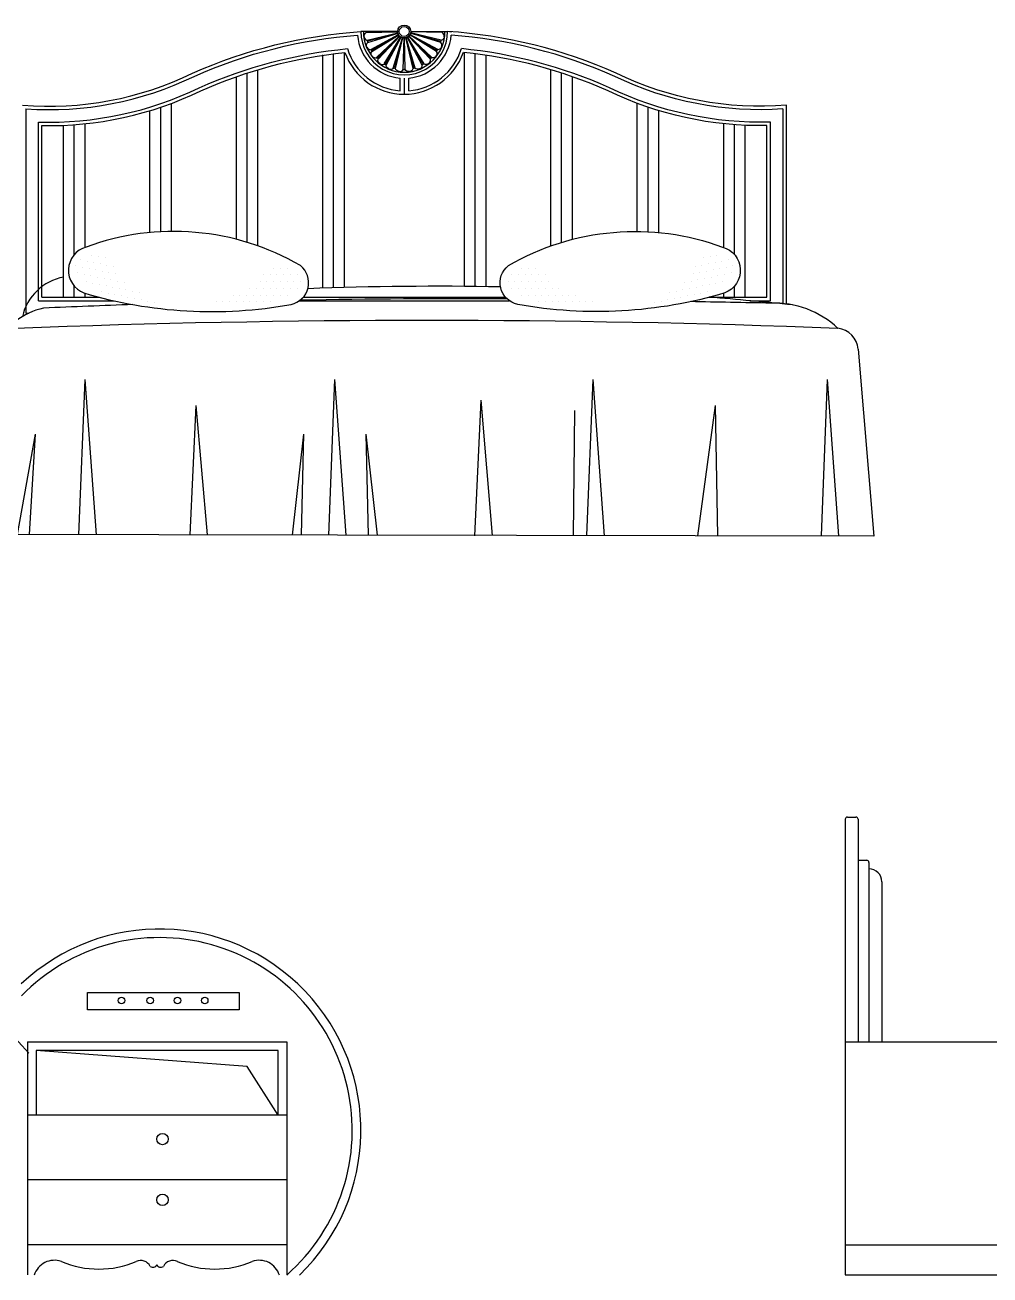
# Model space of a CAD drawing. Header units: inches. Extents: x 18.5 to 61, y 8.5 to 33.3.
# Drawn here: x 21.941 to 24.174, y 18.104 to 20.998 of the extents above; entities that cross this region are included whole.
import ezdxf

# ---------------------------------------------------------------- set-up
doc = ezdxf.new("R2010")
doc.units = ezdxf.units.IN
doc.header["$MEASUREMENT"] = 0
for name, color, linetype in [('02', 2, 'Continuous'), ('1', 1, 'Continuous'), ('4', 4, 'Continuous')]:
    doc.layers.add(name, color=color, linetype=linetype)

msp = doc.modelspace()

# ---------------------------------------------------------------- linework, layer by layer
at = {"layer": '02'}
for p, q in [((22.73, 20.98), (22.8032, 20.9821)), ((22.7324, 20.9621), (22.8036, 20.9791)), ((22.9041, 20.9621), (22.8328, 20.9791)), ((22.9064, 20.98), (22.8332, 20.9821)), ((22.7337, 20.9573), (22.8039, 20.9783)), ((22.7406, 20.9406), (22.805, 20.9754)), ((22.7431, 20.9363), (22.8055, 20.9747)), ((22.7541, 20.922), (22.8073, 20.9722)), ((22.7577, 20.9184), (22.8079, 20.9716)), ((22.772, 20.9074), (22.8104, 20.9698)), ((22.7763, 20.9049), (22.8111, 20.9693)), ((22.793, 20.898), (22.8139, 20.9682)), ((22.7978, 20.8967), (22.8148, 20.968)), ((22.8157, 20.8944), (22.8178, 20.9676)), ((22.8207, 20.8944), (22.8187, 20.9676)), ((22.8386, 20.8967), (22.8217, 20.968)), ((22.8435, 20.898), (22.8225, 20.9682)), ((22.8601, 20.9049), (22.8254, 20.9693)), ((22.8645, 20.9074), (22.8261, 20.9698)), ((22.8788, 20.9184), (22.8285, 20.9716)), ((22.8824, 20.922), (22.8291, 20.9722)), ((22.8933, 20.9363), (22.831, 20.9747)), ((22.8959, 20.9406), (22.8314, 20.9754)), ((22.9028, 20.9573), (22.8326, 20.9783)), ((22.6297, 20.3884), (22.6297, 20.9283)), ((22.6547, 20.3891), (22.6547, 20.9311)), ((22.6797, 20.3898), (22.6797, 20.9341)), ((22.9576, 20.3924), (22.9576, 20.9341)), ((22.9826, 20.3921), (22.9826, 20.9311)), ((23.0076, 20.3918), (23.0076, 20.9283)), ((22.4797, 20.4863), (22.4797, 20.894)), ((23.1576, 20.4863), (23.1576, 20.894)), ((22.4297, 20.5015), (22.4297, 20.8778)), ((22.4547, 20.4945), (22.4547, 20.8862)), ((22.8186, 20.8372), (22.8186, 20.8742)), ((23.1826, 20.4945), (23.1826, 20.8862)), ((23.2076, 20.5015), (23.2076, 20.8778)), ((22.2547, 20.519), (22.2547, 20.8072)), ((22.2797, 20.5197), (22.2797, 20.8161)), ((23.3576, 20.5197), (23.3576, 20.8161)), ((23.3826, 20.519), (23.3826, 20.8072)), ((22.2297, 20.5171), (22.2297, 20.7992)), ((23.4076, 20.5171), (23.4076, 20.7992)), ((21.9796, 20.3673), (21.9796, 20.7647)), ((22.0297, 20.3673), (22.0297, 20.7653)), ((22.0547, 20.4661), (22.0547, 20.7667)), ((22.0797, 20.4827), (22.0797, 20.7689)), ((23.5576, 20.4827), (23.5576, 20.7689)), ((23.5826, 20.4661), (23.5826, 20.7667)), ((23.6076, 20.3673), (23.6076, 20.7653)), ((23.6577, 20.3673), (23.6577, 20.7647)), ((22.0547, 20.3673), (22.0547, 20.3931)), ((22.0797, 20.3673), (22.0797, 20.3766)), ((23.5576, 20.3673), (23.5576, 20.3766)), ((23.5826, 20.3673), (23.5826, 20.3931)), ((21.9796, 20.3673), (22.1132, 20.3673)), ((22.5846, 20.3673), (23.0526, 20.3673)), ((23.5241, 20.3673), (23.6577, 20.3673)), ((23.8388, 19.159), (23.8388, 18.104)), ((23.8438, 19.164), (23.8638, 19.164)), ((23.8688, 19.159), (23.8688, 18.644)), ((23.8688, 19.064), (23.8888, 19.064)), ((23.8938, 19.059), (23.8938, 18.644)), ((23.8938, 19.044), (23.8938, 19.044)), ((23.9238, 19.014), (23.9238, 18.644)), ((22.0849, 18.758), (22.4359, 18.758)), ((22.0849, 18.718), (22.0849, 18.758)), ((22.4359, 18.758), (22.4359, 18.718)), ((22.4359, 18.718), (22.0849, 18.718)), ((21.9464, 18.644), (22.5464, 18.644)), ((21.9464, 18.644), (21.9464, 18.104)), ((22.5464, 18.644), (22.5464, 18.104)), ((23.8388, 18.644), (24.2938, 18.644)), ((21.9664, 18.624), (21.9664, 18.474)), ((22.5264, 18.624), (21.9664, 18.624)), ((22.4548, 18.5863), (21.9664, 18.624)), ((22.5264, 18.474), (22.5264, 18.624)), ((22.5264, 18.474), (22.4548, 18.5863)), ((22.5464, 18.474), (21.9464, 18.474)), ((22.5464, 18.324), (21.9464, 18.324)), ((22.5464, 18.174), (21.9464, 18.174)), ((23.8388, 18.174), (24.2938, 18.174)), ((23.8388, 18.104), (24.2938, 18.104))]:
    msp.add_line(p, q, dxfattribs=at)
for points in [[(22.7256, 20.9701, -0.304904), (22.73, 20.98, 0.188882), (22.7305, 20.9825)], [(22.9109, 20.9701, 0.304904), (22.9064, 20.98, -0.188882), (22.9059, 20.9825)], [(22.7256, 20.9701, 0.304904), (22.7325, 20.9618, -0.158819), (22.7336, 20.9599)], [(22.732, 20.9466, -0.304904), (22.7337, 20.9573, 0.188882), (22.7335, 20.9598)], [(22.9045, 20.9466, 0.304904), (22.9028, 20.9573, -0.188882), (22.903, 20.9598)], [(22.9109, 20.9701, -0.304904), (22.904, 20.9618, 0.158819), (22.9029, 20.9599)], [(21.9796, 20.7647, 0.118309), (22.3474, 20.8451, -0.078674), (22.6811, 20.9342, -0.109918)], [(22.732, 20.9466, 0.304904), (22.7408, 20.9403, -0.158819), (22.7423, 20.9387)], [(22.7442, 20.9255, -0.304904), (22.7431, 20.9363, 0.188882), (22.7423, 20.9387)], [(22.7442, 20.9255, 0.304904), (22.7544, 20.9217, -0.158819), (22.7562, 20.9206)], [(22.7615, 20.9083, -0.304904), (22.7577, 20.9184, 0.188882), (22.7562, 20.9205)], [(22.875, 20.9083, 0.304904), (22.8788, 20.9184, -0.188882), (22.8803, 20.9205)], [(22.8923, 20.9255, -0.304904), (22.8821, 20.9217, 0.158819), (22.8802, 20.9206)], [(22.8923, 20.9255, 0.304904), (22.8933, 20.9363, -0.188882), (22.8942, 20.9387)], [(22.9045, 20.9466, -0.304904), (22.8957, 20.9403, 0.158819), (22.8941, 20.9387)], [(23.6577, 20.7647, -0.118309), (23.2899, 20.8451, 0.078674), (22.9561, 20.9342, 0.109918)], [(22.7615, 20.9083, 0.304904), (22.7723, 20.9072, -0.158819), (22.7744, 20.9066)], [(22.7827, 20.8961, -0.304904), (22.7763, 20.9049, 0.188882), (22.7744, 20.9066)], [(22.7827, 20.8961, 0.304904), (22.7934, 20.8979, -0.158819), (22.7955, 20.8979)], [(22.8062, 20.8898, -0.304904), (22.7978, 20.8967, 0.188882), (22.7955, 20.8978)], [(22.8062, 20.8898, 0.304904), (22.8161, 20.8943, -0.158819), (22.8182, 20.8949)], [(22.8302, 20.8898, -0.304904), (22.8203, 20.8943, 0.158819), (22.8182, 20.8949)], [(22.8302, 20.8898, 0.304904), (22.8386, 20.8967, -0.188882), (22.8409, 20.8978)], [(22.8538, 20.8961, -0.304904), (22.8431, 20.8979, 0.158819), (22.8409, 20.8979)], [(22.8538, 20.8961, 0.304904), (22.8601, 20.9049, -0.188882), (22.8621, 20.9066)], [(22.875, 20.9083, -0.304904), (22.8642, 20.9072, 0.158819), (22.8621, 20.9066)]]:
    msp.add_lwpolyline(points, format="xyb", dxfattribs=at)
msp.add_lwpolyline([(23.869, 20.2473), (23.9048, 19.8145), (21.8363, 19.8181)], dxfattribs=at)
for centre, radius in [((22.8182, 20.9825), 0.015), ((22.8182, 20.9825), 0.0114), ((22.1638, 18.7393), 0.00762), ((22.2301, 18.7393), 0.00762), ((22.2933, 18.7393), 0.00762), ((22.3565, 18.7393), 0.00762), ((22.2589, 18.4187), 0.0131), ((22.2589, 18.278), 0.0131)]:
    msp.add_circle(centre, radius, dxfattribs=at)
for centre, radius, start, end in [((22.8182, 20.9825), 0.1453, 199.4164, 340.6234), ((22.8705, -4.6074), 24.9209, 87.81244, 92.18756), ((23.8438, 19.159), 0.005, 90, 180), ((23.8638, 19.159), 0.005, 0, 90), ((20.9464, 17.714), 1.35, 42.0033, 137.9967), ((23.8888, 19.059), 0.005, 0, 90), ((23.8938, 19.014), 0.03, 0, 90), ((22.252, 18.439), 0.466, 314.0322, 133.3932), ((22.252, 18.439), 0.446, 311.3068, 135.8113), ((22.0085, 18.0892), 0.0488, 70.5439, 162.383), ((22.1115, 18.3396), 0.222, 247.0129, 292.9871), ((22.2083, 18.1127), 0.0248, 27.1607, 114.227), ((22.2364, 18.1319), 0.00993, 232.5756, 338.9972), ((22.2549, 18.1319), 0.00993, 201.0028, 307.4244), ((22.283, 18.1127), 0.0248, 65.773, 152.8393), ((22.3798, 18.3396), 0.222, 247.0129, 292.9871), ((22.4828, 18.0892), 0.0488, 17.617, 109.4561)]:
    msp.add_arc(centre, radius, start, end, dxfattribs=at)
at = {"layer": '1'}
for p, q in [((22.8032, 20.9825), (22.7179, 20.9825)), ((22.8037, 20.9787), (22.7335, 20.9598)), ((22.8327, 20.9787), (22.903, 20.9598)), ((22.8332, 20.9825), (22.9186, 20.9825)), ((22.8052, 20.975), (22.7423, 20.9387)), ((22.8076, 20.9719), (22.7562, 20.9205)), ((22.8107, 20.9696), (22.7744, 20.9066)), ((22.8143, 20.9681), (22.7955, 20.8978)), ((22.8221, 20.9681), (22.8409, 20.8978)), ((22.8257, 20.9696), (22.8621, 20.9066)), ((22.8288, 20.9719), (22.8803, 20.9205)), ((22.8312, 20.975), (22.8942, 20.9387)), ((22.8086, 20.8455), (22.8086, 20.8746)), ((22.8286, 20.8455), (22.8286, 20.8746)), ((21.9426, 20.8034), (21.9426, 20.3303)), ((23.6947, 20.8034), (23.6947, 20.3528)), ((21.9716, 20.3593), (21.9716, 20.7729)), ((23.6657, 20.3593), (23.6657, 20.7729)), ((22.0952, 20.4647), (22.0952, 20.4647)), ((22.1105, 20.4615), (22.1105, 20.4615)), ((22.1258, 20.4584), (22.1258, 20.4584)), ((23.5115, 20.4584), (23.5115, 20.4584)), ((23.5268, 20.4615), (23.5268, 20.4615)), ((23.5421, 20.4647), (23.5421, 20.4647)), ((22.0582, 20.4405), (22.0582, 20.4405)), ((22.069, 20.4542), (22.069, 20.4542)), ((22.0735, 20.4373), (22.0735, 20.4373)), ((22.0843, 20.451), (22.0843, 20.451)), ((22.0888, 20.4341), (22.0888, 20.4341)), ((22.0996, 20.4478), (22.0996, 20.4478)), ((22.1041, 20.4309), (22.1041, 20.4309)), ((22.1149, 20.4446), (22.1149, 20.4446)), ((22.1302, 20.4415), (22.1302, 20.4415)), ((22.1455, 20.4383), (22.1455, 20.4383)), ((22.5158, 20.4347), (22.5158, 20.4347)), ((22.5314, 20.4347), (22.5314, 20.4347)), ((22.547, 20.4347), (22.547, 20.4347)), ((23.0902, 20.4347), (23.0902, 20.4347)), ((23.1059, 20.4347), (23.1059, 20.4347)), ((23.1215, 20.4347), (23.1215, 20.4347)), ((23.4917, 20.4383), (23.4917, 20.4383)), ((23.507, 20.4415), (23.507, 20.4415)), ((23.5223, 20.4446), (23.5223, 20.4446)), ((23.5332, 20.4309), (23.5332, 20.4309)), ((23.5376, 20.4478), (23.5376, 20.4478)), ((23.5485, 20.4341), (23.5485, 20.4341)), ((23.5529, 20.451), (23.5529, 20.451)), ((23.5638, 20.4373), (23.5638, 20.4373)), ((23.5682, 20.4542), (23.5682, 20.4542)), ((23.5791, 20.4405), (23.5791, 20.4405)), ((22.0627, 20.4236), (22.0627, 20.4236)), ((22.078, 20.4204), (22.078, 20.4204)), ((22.0824, 20.4035), (22.0824, 20.4035)), ((22.0933, 20.4172), (22.0933, 20.4172)), ((22.0977, 20.4003), (22.0977, 20.4003)), ((22.1086, 20.4141), (22.1086, 20.4141)), ((22.1194, 20.4278), (22.1194, 20.4278)), ((22.1239, 20.4109), (22.1239, 20.4109)), ((22.1347, 20.4246), (22.1347, 20.4246)), ((22.1392, 20.4077), (22.1392, 20.4077)), ((22.15, 20.4214), (22.15, 20.4214)), ((22.1545, 20.4045), (22.1545, 20.4045)), ((22.1698, 20.4013), (22.1698, 20.4013)), ((22.4845, 20.4035), (22.4845, 20.4035)), ((22.4924, 20.4191), (22.4924, 20.4191)), ((22.5002, 20.4035), (22.5002, 20.4035)), ((22.508, 20.4191), (22.508, 20.4191)), ((22.5158, 20.4035), (22.5158, 20.4035)), ((22.5236, 20.4191), (22.5236, 20.4191)), ((22.5314, 20.4035), (22.5314, 20.4035)), ((22.5392, 20.4191), (22.5392, 20.4191)), ((22.547, 20.4035), (22.547, 20.4035)), ((22.5549, 20.4191), (22.5549, 20.4191)), ((22.5627, 20.4035), (22.5627, 20.4035)), ((22.5705, 20.4191), (22.5705, 20.4191)), ((22.5783, 20.4035), (22.5783, 20.4035)), ((23.059, 20.4035), (23.059, 20.4035)), ((23.0668, 20.4191), (23.0668, 20.4191)), ((23.0746, 20.4035), (23.0746, 20.4035)), ((23.0824, 20.4191), (23.0824, 20.4191)), ((23.0902, 20.4035), (23.0902, 20.4035)), ((23.098, 20.4191), (23.098, 20.4191)), ((23.1059, 20.4035), (23.1059, 20.4035)), ((23.1137, 20.4191), (23.1137, 20.4191)), ((23.1215, 20.4035), (23.1215, 20.4035)), ((23.1293, 20.4191), (23.1293, 20.4191)), ((23.1371, 20.4035), (23.1371, 20.4035)), ((23.1449, 20.4191), (23.1449, 20.4191)), ((23.1527, 20.4035), (23.1527, 20.4035)), ((23.4675, 20.4013), (23.4675, 20.4013)), ((23.4828, 20.4045), (23.4828, 20.4045)), ((23.4873, 20.4214), (23.4873, 20.4214)), ((23.4981, 20.4077), (23.4981, 20.4077)), ((23.5026, 20.4246), (23.5026, 20.4246)), ((23.5134, 20.4109), (23.5134, 20.4109)), ((23.5179, 20.4278), (23.5179, 20.4278)), ((23.5287, 20.4141), (23.5287, 20.4141)), ((23.5395, 20.4003), (23.5395, 20.4003)), ((23.544, 20.4172), (23.544, 20.4172)), ((23.5548, 20.4035), (23.5548, 20.4035)), ((23.5593, 20.4204), (23.5593, 20.4204)), ((23.5746, 20.4236), (23.5746, 20.4236)), ((22.113, 20.3972), (22.113, 20.3972)), ((22.1175, 20.3803), (22.1175, 20.3803)), ((22.1283, 20.394), (22.1283, 20.394)), ((22.1328, 20.3771), (22.1328, 20.3771)), ((22.1436, 20.3908), (22.1436, 20.3908)), ((22.1481, 20.3739), (22.1481, 20.3739)), ((22.1589, 20.3876), (22.1589, 20.3876)), ((22.1634, 20.3707), (22.1634, 20.3707)), ((22.1742, 20.3844), (22.1742, 20.3844)), ((22.1895, 20.3813), (22.1895, 20.3813)), ((22.2048, 20.3781), (22.2048, 20.3781)), ((22.422, 20.3722), (22.422, 20.3722)), ((22.4377, 20.3722), (22.4377, 20.3722)), ((22.4533, 20.3722), (22.4533, 20.3722)), ((22.4611, 20.3879), (22.4611, 20.3879)), ((22.4689, 20.3722), (22.4689, 20.3722)), ((22.4767, 20.3879), (22.4767, 20.3879)), ((22.4845, 20.3722), (22.4845, 20.3722)), ((22.4924, 20.3879), (22.4924, 20.3879)), ((22.5002, 20.3722), (22.5002, 20.3722)), ((22.508, 20.3879), (22.508, 20.3879)), ((22.5158, 20.3722), (22.5158, 20.3722)), ((22.5236, 20.3879), (22.5236, 20.3879)), ((22.5314, 20.3722), (22.5314, 20.3722)), ((22.5392, 20.3879), (22.5392, 20.3879)), ((22.547, 20.3722), (22.547, 20.3722)), ((22.5549, 20.3879), (22.5549, 20.3879)), ((22.5705, 20.3879), (22.5705, 20.3879)), ((23.0668, 20.3879), (23.0668, 20.3879)), ((23.0824, 20.3879), (23.0824, 20.3879)), ((23.0902, 20.3722), (23.0902, 20.3722)), ((23.098, 20.3879), (23.098, 20.3879)), ((23.1059, 20.3722), (23.1059, 20.3722)), ((23.1137, 20.3879), (23.1137, 20.3879)), ((23.1215, 20.3722), (23.1215, 20.3722)), ((23.1293, 20.3879), (23.1293, 20.3879)), ((23.1371, 20.3722), (23.1371, 20.3722)), ((23.1449, 20.3879), (23.1449, 20.3879)), ((23.1527, 20.3722), (23.1527, 20.3722)), ((23.1605, 20.3879), (23.1605, 20.3879)), ((23.1684, 20.3722), (23.1684, 20.3722)), ((23.1762, 20.3879), (23.1762, 20.3879)), ((23.184, 20.3722), (23.184, 20.3722)), ((23.1996, 20.3722), (23.1996, 20.3722)), ((23.2152, 20.3722), (23.2152, 20.3722)), ((23.4324, 20.3781), (23.4324, 20.3781)), ((23.4477, 20.3813), (23.4477, 20.3813)), ((23.463, 20.3844), (23.463, 20.3844)), ((23.4739, 20.3707), (23.4739, 20.3707)), ((23.4783, 20.3876), (23.4783, 20.3876)), ((23.4892, 20.3739), (23.4892, 20.3739)), ((23.4936, 20.3908), (23.4936, 20.3908)), ((23.5045, 20.3771), (23.5045, 20.3771)), ((23.5089, 20.394), (23.5089, 20.394)), ((23.5198, 20.3803), (23.5198, 20.3803)), ((23.5242, 20.3972), (23.5242, 20.3972)), ((21.9716, 20.3593), (22.1463, 20.3593)), ((22.1787, 20.3675), (22.1787, 20.3675)), ((22.194, 20.3644), (22.194, 20.3644)), ((22.2093, 20.3612), (22.2093, 20.3612)), ((22.2246, 20.358), (22.2246, 20.358)), ((22.2399, 20.3548), (22.2399, 20.3548)), ((22.383, 20.3566), (22.383, 20.3566)), ((22.3986, 20.3566), (22.3986, 20.3566)), ((22.4142, 20.3566), (22.4142, 20.3566)), ((22.4299, 20.3566), (22.4299, 20.3566)), ((22.4455, 20.3566), (22.4455, 20.3566)), ((22.4611, 20.3566), (22.4611, 20.3566)), ((22.4767, 20.3566), (22.4767, 20.3566)), ((22.4924, 20.3566), (22.4924, 20.3566)), ((22.508, 20.3566), (22.508, 20.3566)), ((22.5759, 20.3593), (23.0614, 20.3593)), ((23.1293, 20.3566), (23.1293, 20.3566)), ((23.1449, 20.3566), (23.1449, 20.3566)), ((23.1605, 20.3566), (23.1605, 20.3566)), ((23.1762, 20.3566), (23.1762, 20.3566)), ((23.1918, 20.3566), (23.1918, 20.3566)), ((23.2074, 20.3566), (23.2074, 20.3566)), ((23.223, 20.3566), (23.223, 20.3566)), ((23.2387, 20.3566), (23.2387, 20.3566)), ((23.2543, 20.3566), (23.2543, 20.3566)), ((23.3974, 20.3548), (23.3974, 20.3548)), ((23.4127, 20.358), (23.4127, 20.358)), ((23.428, 20.3612), (23.428, 20.3612)), ((23.4433, 20.3644), (23.4433, 20.3644)), ((23.4586, 20.3675), (23.4586, 20.3675)), ((23.6181, 20.3593), (23.6657, 20.3593)), ((21.9426, 20.3303), (21.9494, 20.3303)), ((22.0789, 20.1772), (22.0647, 19.8177)), ((22.0789, 20.1772), (22.105, 19.8176)), ((22.6571, 20.1772), (22.6429, 19.8165)), ((22.6571, 20.1772), (22.6833, 19.8164)), ((23.2546, 20.1772), (23.2403, 19.8156)), ((23.2546, 20.1772), (23.2809, 19.8148)), ((23.7972, 20.1772), (23.7829, 19.8148)), ((23.7972, 20.1772), (23.8235, 19.8148)), ((22.336, 20.117), (22.3218, 19.8172)), ((22.336, 20.117), (22.3621, 19.8171)), ((22.9953, 20.129), (22.981, 19.8148)), ((22.9953, 20.129), (23.0215, 19.816)), ((23.538, 20.117), (23.4967, 19.8151)), ((23.538, 20.117), (23.5431, 19.815)), ((23.2124, 20.1049), (23.209, 19.8157)), ((21.9643, 20.0507), (21.9225, 19.8179)), ((21.9643, 20.0507), (21.9502, 19.8179)), ((22.5848, 20.0507), (22.5587, 19.8167)), ((22.5848, 20.0507), (22.5796, 19.8166)), ((22.7295, 20.0507), (22.7556, 19.8167)), ((22.7295, 20.0507), (22.7347, 19.8166))]:
    msp.add_line(p, q, dxfattribs=at)
for points in [[(21.9426, 20.8034, 0.13097), (22.3318, 20.8787, -0.086097), (22.7102, 20.974, -0.110055)], [(23.6947, 20.8034, -0.13097), (23.3054, 20.8787, 0.086097), (22.927, 20.974, 0.110055)], [(21.9716, 20.7729, 0.120943), (22.344, 20.8524, -0.080166), (22.6867, 20.9428, -0.109947)], [(23.6657, 20.7729, -0.120943), (23.2932, 20.8524, 0.080166), (22.9505, 20.9428, 0.109947)], [(22.578, 20.4408, 0.223767), (22.0822, 20.4834, 0.723931), (22.077, 20.3774, 0.117933), (22.5564, 20.3507, 0.632409), (22.578, 20.4408)], [(23.0592, 20.4408, -0.223767), (23.5551, 20.4834, -0.723931), (23.5603, 20.3774, -0.117933), (23.0808, 20.3507, -0.632409), (23.0592, 20.4408)]]:
    msp.add_lwpolyline(points, format="xyb", dxfattribs=at)
for centre, radius, start, end in [((22.8182, 20.9825), 0.0943, 180, 360), ((22.8182, 20.9825), 0.1083, 184.5354, 264.9194), ((22.819, 20.9825), 0.1083, 275.0806, 355.4646), ((22.8182, 20.9825), 0.1373, 196.8052, 265.9941), ((22.819, 20.9825), 0.1373, 274.0059, 343.1948), ((22.0507, 20.2967), 0.1189, 99.9828, 167.5568), ((23.816, 20.2425), 0.0532, 5.178, 83.7859)]:
    msp.add_arc(centre, radius, start, end, dxfattribs=at)
at = {"layer": '4'}
msp.add_line((23.7027, 20.3519), (23.7027, 20.812), dxfattribs=at)
for points in [[(21.9346, 20.812, 0.133879), (22.3285, 20.8859, -0.087941), (22.7179, 20.9825, 0.097034)], [(23.7027, 20.812, -0.133879), (23.3088, 20.8859, 0.088119), (22.9186, 20.9826, -0.097034)]]:
    msp.add_lwpolyline(points, format="xyb", dxfattribs=at)
msp.add_lwpolyline([(22.9232, 20.9825), (22.9283, 20.9825)], dxfattribs=at)
for centre, radius, start, end in [((22.8182, 20.9825), 0.1003, 180, 0.0312), ((22.8913, 12.4644), 7.9283, 88.91786, 92.13955), ((22.0226, 20.1769), 0.17, 103.3664, 151.5123), ((22.9776, -2.4527), 22.8166, 91.97694, 92.49742), ((22.9776, -2.4527), 22.8166, 89.80317, 91.00481), ((20.7336, -128.4527), 148.8352, 88.870881, 88.942293), ((22.8913, 12.4644), 7.9283, 84.02115, 85.42024), ((23.6751, 20.1403), 0.2134, 46.5964, 92.3277)]:
    msp.add_arc(centre, radius, start, end, dxfattribs=at)

doc.saveas('drawing.dxf')
